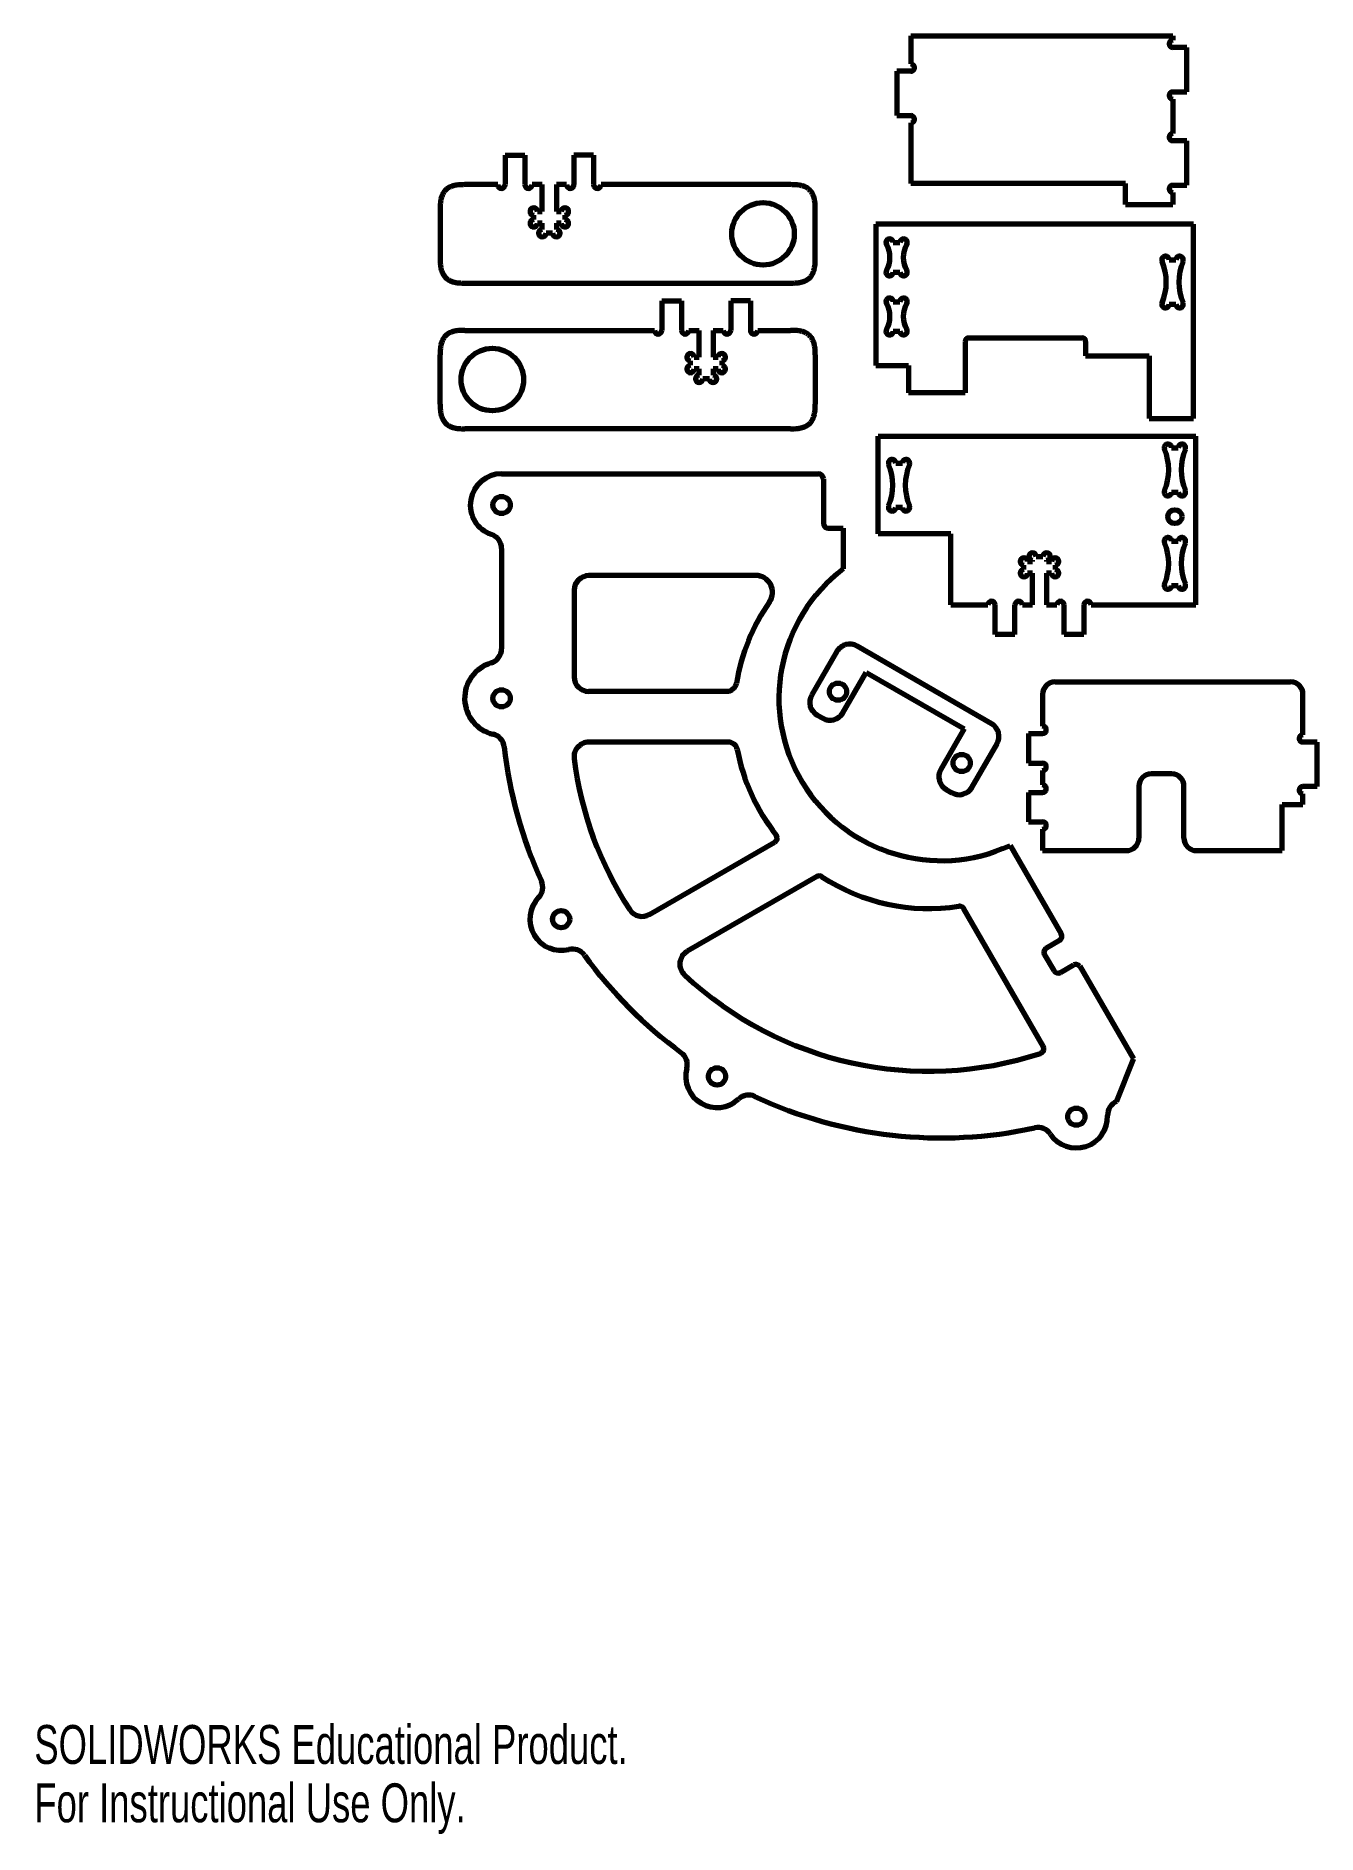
# Paper-space layout 'Sheet1(2)' of a CAD drawing. Header units: millimetres. Extents: x 0 to 261, y 0 to 365.
import ezdxf

# ---------------------------------------------------------------- set-up
doc = ezdxf.new("R2010")
doc.units = ezdxf.units.MM
doc.styles.add('SLDTEXTSTYLE0', font='TXT', dxfattribs={"width": 0.7})

psp = doc.layouts.new('Sheet1(2)')

# ---------------------------------------------------------------- linework, layer by layer
at = {"color": 7, "linetype": 'Continuous', "lineweight": 70}
for p, q in [((178.08, 365.41), (178.08, 359.72)), ((178.08, 365.41), (231.34, 365.41)), ((231.34, 365.41), (231.34, 364.55)), ((234.19, 363.05), (231.34, 363.05)), ((234.19, 354.05), (234.19, 363.05)), ((175.23, 358.22), (175.23, 349.22)), ((178.08, 358.22), (175.23, 358.22)), ((231.34, 354.05), (234.19, 354.05)), ((231.34, 352.55), (231.34, 345.57)), ((175.23, 349.22), (178.08, 349.22)), ((178.08, 347.72), (178.08, 335.43)), ((234.19, 344.07), (231.34, 344.07)), ((234.19, 335.07), (234.19, 344.07)), ((95.64, 341.18), (95.64, 335.18)), ((95.64, 341.18), (99.64, 341.18)), ((99.64, 341.18), (99.64, 335.18)), ((109.64, 341.18), (109.64, 335.18)), ((113.64, 341.18), (109.64, 341.18)), ((113.64, 341.18), (113.64, 335.18)), ((94.14, 335.18), (87.46, 335.18)), ((103.21, 335.18), (101.14, 335.18)), ((103.21, 329.71), (103.21, 335.18)), ((106.06, 335.18), (106.06, 329.71)), ((108.14, 335.18), (106.06, 335.18)), ((153.66, 335.18), (115.14, 335.18)), ((221.68, 335.43), (178.08, 335.43)), ((221.68, 331.12), (221.68, 335.43)), ((231.34, 335.07), (234.19, 335.07)), ((231.34, 333.57), (231.34, 331.12)), ((82.46, 330.18), (82.46, 320.18)), ((101.46, 328.08), (101.46, 328.96)), ((102.21, 329.71), (103.21, 329.71)), ((106.06, 329.71), (107.06, 329.71)), ((107.81, 328.96), (107.81, 328.08)), ((158.66, 320.18), (158.66, 330.18)), ((221.68, 331.12), (231.34, 331.12)), ((103.21, 327.33), (102.21, 327.33)), ((103.21, 326.08), (103.21, 327.33)), ((105.31, 325.33), (103.96, 325.33)), ((106.06, 327.33), (106.06, 326.08)), ((107.06, 327.33), (106.06, 327.33)), ((170.98, 327.18), (170.98, 298.39)), ((235.48, 327.18), (170.98, 327.18)), ((235.48, 287.65), (235.48, 327.18)), ((174.52, 323.39), (175.87, 323.39)), ((230.59, 319.88), (231.94, 319.88)), ((87.46, 315.18), (153.66, 315.18)), ((174.52, 317.39), (175.87, 317.39)), ((127.48, 311.56), (127.48, 305.56)), ((127.48, 311.56), (131.48, 311.56)), ((131.48, 311.56), (131.48, 305.56)), ((141.48, 311.56), (141.48, 305.56)), ((145.48, 311.56), (141.48, 311.56)), ((145.48, 311.56), (145.48, 305.56)), ((174.52, 311.39), (175.87, 311.39)), ((230.59, 310.88), (231.94, 310.88)), ((87.46, 305.56), (125.98, 305.56)), ((132.98, 305.56), (135.06, 305.56)), ((135.06, 300.1), (135.06, 305.56)), ((137.9, 305.56), (137.9, 300.1)), ((137.9, 305.56), (139.98, 305.56)), ((146.98, 305.56), (153.66, 305.56)), ((174.52, 305.39), (175.87, 305.39)), ((189.9, 304.04), (212.84, 304.04)), ((82.46, 290.56), (82.46, 300.56)), ((134.06, 300.1), (135.06, 300.1)), ((137.9, 300.1), (138.91, 300.1)), ((158.66, 300.56), (158.66, 290.56)), ((189.14, 303.28), (189.14, 292.89)), ((213.6, 303.28), (213.6, 300.39)), ((213.6, 300.39), (226.48, 300.39)), ((226.48, 300.39), (226.48, 287.65)), ((133.31, 298.46), (133.31, 299.35)), ((135.06, 297.71), (134.06, 297.71)), ((135.06, 296.46), (135.06, 297.71)), ((137.9, 297.71), (137.9, 296.46)), ((138.91, 297.71), (137.9, 297.71)), ((139.66, 299.35), (139.66, 298.46)), ((170.98, 298.39), (177.64, 298.39)), ((177.64, 298.39), (177.64, 292.89)), ((137.15, 295.71), (135.81, 295.71)), ((189.14, 292.89), (177.64, 292.89)), ((153.66, 285.56), (87.46, 285.56)), ((226.48, 287.65), (235.48, 287.65)), ((171.46, 264.18), (171.46, 284.03)), ((171.46, 284.03), (235.96, 284.03)), ((231.07, 281.69), (232.42, 281.69)), ((235.96, 249.74), (235.96, 284.03)), ((175.01, 278.58), (176.36, 278.58)), ((94.93, 276.41), (159.31, 276.41)), ((160.31, 275.41), (160.31, 266.36)), ((231.07, 272.69), (232.42, 272.69)), ((176.36, 269.58), (175.01, 269.58)), ((161.31, 265.36), (164.34, 265.36)), ((164.34, 265.36), (164.34, 257.06)), ((186.24, 264.18), (171.46, 264.18)), ((186.24, 249.74), (186.24, 264.18)), ((94.93, 261.21), (94.93, 240.83)), ((203.57, 259.59), (204.92, 259.59)), ((231.07, 262.69), (232.42, 262.69)), ((201.07, 256.96), (201.07, 257.84)), ((201.82, 258.59), (202.82, 258.59)), ((202.82, 256.21), (201.82, 256.21)), ((202.82, 258.59), (202.82, 258.84)), ((202.82, 249.74), (202.82, 256.21)), ((205.67, 258.84), (205.67, 258.59)), ((205.67, 258.59), (206.67, 258.59)), ((205.67, 256.21), (205.67, 249.74)), ((206.67, 256.21), (205.67, 256.21)), ((207.42, 257.84), (207.42, 256.96)), ((109.68, 252.73), (109.68, 235.11)), ((146.57, 255.73), (112.68, 255.73)), ((231.07, 253.69), (232.42, 253.69)), ((186.24, 249.74), (193.74, 249.74)), ((195.24, 243.74), (195.24, 249.74)), ((199.24, 243.74), (199.24, 249.74)), ((200.74, 249.74), (202.82, 249.74)), ((205.67, 249.74), (207.74, 249.74)), ((209.24, 243.74), (209.24, 249.74)), ((213.24, 249.74), (213.24, 243.74)), ((214.74, 249.74), (235.96, 249.74)), ((194.49, 225.6), (167.16, 241.38)), ((199.24, 243.74), (195.24, 243.74)), ((213.24, 243.74), (209.24, 243.74)), ((163.06, 240.28), (157.96, 231.45)), ((164.27, 227.81), (169.02, 236.03)), ((169.02, 236.03), (188.93, 224.53)), ((207.4, 234.1), (255.22, 234.1)), ((112.6, 232.19), (140.7, 232.19)), ((204.86, 231.56), (204.86, 225.09)), ((257.76, 223.33), (257.76, 231.56)), ((159.06, 227.35), (160.17, 226.71)), ((188.93, 224.53), (184.18, 216.31)), ((202.01, 223.59), (204.86, 223.59)), ((202.01, 223.59), (202.01, 217.59)), ((141.05, 221.85), (112.65, 221.85)), ((190.49, 212.67), (195.59, 221.5)), ((260.61, 221.83), (257.76, 221.83)), ((260.61, 212.83), (260.61, 221.83)), ((202.01, 217.59), (204.86, 217.59)), ((204.86, 216.09), (204.86, 213.15)), ((185.28, 212.21), (186.39, 211.57)), ((224.43, 212.88), (224.43, 202.35)), ((231.04, 215.42), (226.97, 215.42)), ((233.58, 202.35), (233.58, 212.88)), ((260.61, 212.83), (257.76, 212.83)), ((202.01, 211.65), (202.01, 205.65)), ((202.01, 211.65), (204.86, 211.65)), ((253.55, 209.2), (257.76, 209.2)), ((253.55, 199.81), (253.55, 209.2)), ((257.76, 209.2), (257.76, 211.33)), ((202.01, 205.65), (204.86, 205.65)), ((124.98, 186.84), (150.42, 201.53)), ((204.86, 204.15), (204.86, 199.81)), ((198.25, 200.87), (208.63, 182.89)), ((204.86, 199.81), (221.89, 199.81)), ((236.12, 199.81), (253.55, 199.81)), ((158.98, 194.53), (132.66, 179.34)), ((204.98, 160.05), (188.84, 188)), ((208.27, 181.52), (205.63, 180)), ((205.27, 178.63), (207.13, 175.41)), ((208.49, 175.04), (211.13, 176.57)), ((212.44, 176.3), (223.29, 157.5)), ((223.29, 157.5), (219.86, 148.8))]:
    psp.add_line(p, q, dxfattribs=at)
for centre, radius in [((148.06, 325.18), 6.35), ((93.06, 295.56), 6.35), ((94.93, 270.06), 1.75), ((231.74, 267.69), 1.42), ((94.93, 230.76), 1.75), ((163.29, 232.12), 1.75), ((188.41, 217.62), 1.75), ((107.03, 185.87), 1.75), ((138.71, 153.91), 1.75), ((211.71, 145.73), 1.75)]:
    psp.add_circle(centre, radius, dxfattribs=at)
for centre, radius, start, end in [((231.34, 363.8), 0.75, 90, 270), ((178.08, 358.97), 0.75, 270, 90), ((231.34, 353.3), 0.75, 90, 270), ((178.08, 348.47), 0.75, 270, 90), ((231.34, 344.82), 0.75, 90, 270), ((94.89, 335.18), 0.75, 180, 0), ((100.39, 335.18), 0.75, 180, 0), ((108.89, 335.18), 0.75, 180, 0), ((114.39, 335.18), 0.75, 180, 0), ((231.34, 334.32), 0.75, 90, 270), ((101.46, 329.71), 0.75, 0, 270), ((107.81, 329.71), 0.75, 270, 180), ((101.46, 327.33), 0.75, 90, 0), ((103.21, 325.33), 0.75, 90, 0), ((106.06, 325.33), 0.75, 180, 90), ((107.81, 327.33), 0.75, 180, 90), ((173.77, 323.39), 0.75, 0, 210.7525), ((168.73, 320.39), 5.12, 329.2475, 30.7525), ((176.62, 323.39), 0.75, 329.2475, 180), ((181.66, 320.39), 5.12, 149.2475, 210.7525), ((229.84, 319.88), 0.75, 0, 202.6199), ((219.04, 315.38), 10.95, 337.3801, 22.6199), ((232.69, 319.88), 0.75, 337.3801, 180), ((243.49, 315.38), 10.95, 157.3801, 202.6199), ((173.77, 317.39), 0.75, 149.2475, 0), ((176.62, 317.39), 0.75, 180, 30.7525), ((173.77, 311.39), 0.75, 0, 210.7525), ((168.73, 308.39), 5.12, 329.2475, 30.7525), ((176.62, 311.39), 0.75, 329.2475, 180), ((181.66, 308.39), 5.12, 149.2475, 210.7525), ((229.84, 310.88), 0.75, 157.3801, 0), ((232.69, 310.88), 0.75, 180, 22.6199), ((126.73, 305.56), 0.75, 180, 0), ((132.23, 305.56), 0.75, 180, 0), ((140.73, 305.56), 0.75, 180, 0), ((146.23, 305.56), 0.75, 180, 0), ((173.77, 305.39), 0.75, 149.2475, 0), ((176.62, 305.39), 0.75, 180, 30.7525), ((189.9, 303.28), 0.762, 90, 180), ((212.84, 303.28), 0.762, 0, 90), ((133.31, 300.1), 0.75, 0, 270), ((139.66, 300.1), 0.75, 270, 180), ((133.31, 297.71), 0.75, 90, 0), ((135.06, 295.71), 0.75, 90, 0), ((137.9, 295.71), 0.75, 180, 90), ((139.66, 297.71), 0.75, 180, 90), ((230.32, 281.69), 0.75, 0, 202.6199), ((233.17, 281.69), 0.75, 337.3801, 180), ((174.26, 278.58), 0.75, 360, 202.6199), ((163.46, 274.08), 10.95, 337.3801, 22.6199), ((177.11, 278.58), 0.75, 337.3801, 180), ((187.91, 274.08), 10.95, 157.3801, 202.6199), ((219.52, 277.19), 10.95, 337.3801, 22.6199), ((243.97, 277.19), 10.95, 157.3801, 202.6199), ((94.93, 270.06), 6.35, 90, 251.2853), ((159.31, 275.41), 1, 0, 90), ((230.32, 272.69), 0.75, 157.3801, 0), ((233.17, 272.69), 0.75, 180, 22.6199), ((174.26, 269.58), 0.75, 157.3801, 360), ((177.11, 269.58), 0.75, 180, 22.6199), ((91.93, 261.21), 3, 0, 71.2853), ((161.31, 266.36), 1, 180, 270), ((230.32, 262.69), 0.75, 0, 202.6199), ((233.17, 262.69), 0.75, 337.3801, 180), ((202.82, 259.59), 0.75, 0, 270), ((205.67, 259.59), 0.75, 270, 180), ((219.52, 258.19), 10.95, 337.3801, 22.6199), ((243.97, 258.19), 10.95, 157.3801, 202.6199), ((184.28, 230.76), 33, 127.1743, 295.0456), ((201.07, 258.59), 0.75, 0, 270), ((201.07, 256.21), 0.75, 90, 0), ((207.42, 258.59), 0.75, 270, 180), ((207.42, 256.21), 0.75, 180, 90), ((112.68, 252.73), 3, 90, 180), ((146.57, 252.32), 3.42, 324.884, 90), ((230.32, 253.69), 0.75, 157.3801, 0), ((233.17, 253.69), 0.75, 180, 22.6199), ((181.73, 227.59), 39.57, 144.884, 170.8927), ((194.49, 249.74), 0.75, 0, 180), ((199.99, 249.74), 0.75, 0, 180), ((208.49, 249.74), 0.75, 0, 180), ((213.99, 249.74), 0.75, 360, 180), ((165.66, 238.78), 3, 60, 150), ((94.93, 230.76), 7.5, 106.6015, 256.5997), ((91.93, 240.83), 3, 286.6015, 0), ((112.6, 235.11), 2.93, 180, 270), ((207.4, 231.56), 2.54, 90, 180), ((255.22, 231.56), 2.54, 0, 90), ((140.7, 234.17), 1.98, 270, 350.8927), ((160.56, 229.95), 3, 150, 240), ((161.67, 229.31), 3, 240, 330), ((92.5, 220.55), 3, 6.35, 76.5997), ((192.99, 223), 3, 330, 60), ((204.86, 224.34), 0.75, 270, 90), ((257.76, 222.58), 0.75, 90, 270), ((184.28, 230.76), 89.35, 186.35, 204.5775), ((112.65, 218.85), 3, 90, 187.2131), ((141.05, 220.05), 1.8, 10.5044, 90), ((181.73, 227.59), 39.57, 190.5044, 218.3756), ((181.73, 227.59), 72.63, 187.2131, 213.219), ((186.78, 214.81), 3, 150, 240), ((204.86, 216.84), 0.75, 270, 90), ((187.89, 214.17), 3, 240, 330), ((204.86, 212.4), 0.75, 270, 90), ((226.97, 212.88), 2.54, 90, 180), ((231.04, 212.88), 2.54, 0, 90), ((257.76, 212.08), 0.75, 90, 270), ((204.86, 204.9), 0.75, 270, 90), ((149.92, 202.4), 1, 300, 38.3756), ((221.89, 202.35), 2.54, 270, 0), ((236.12, 202.35), 2.54, 180, 270), ((159.48, 193.66), 1, 56.7348, 120), ((181.73, 227.59), 39.57, 236.7348, 278.8534), ((107.03, 185.87), 6.35, 136.063, 284.2677), ((100.3, 192.35), 3, 316.063, 24.5775), ((123.48, 189.44), 3, 213.219, 300), ((187.98, 187.5), 1, 30, 98.8534), ((207.77, 182.39), 1, 300, 30), ((109.34, 176.8), 3, 35.7533, 104.2677), ((134.16, 176.74), 3, 120, 226.9091), ((206.13, 179.13), 1, 120, 210), ((184.28, 230.76), 89.35, 215.7533, 233.7478), ((211.63, 175.7), 1, 36.6394, 120), ((181.73, 227.59), 72.63, 226.9091, 288.2091), ((207.99, 175.91), 1, 210, 300), ((129.67, 156.29), 3, 345.2333, 53.7478), ((204.11, 159.55), 1, 288.2091, 30), ((138.71, 153.91), 6.35, 165.2333, 313.438), ((145.14, 147.12), 3, 64.9236, 133.438), ((184.28, 230.76), 89.35, 244.9236, 282.2909), ((221.06, 146.05), 3, 113.4667, 181.9811), ((203.94, 140.53), 3, 33.7764, 102.2909), ((211.71, 145.73), 6.35, 213.7764, 1.9811)]:
    psp.add_arc(centre, radius, start, end, dxfattribs=at)
for points in [[(87.46, 335.18), (87.26, 335.18), (86.91, 335.17), (86.39, 335.16), (85.9, 335.11), (85.2, 334.99), (84.37, 334.72), (83.61, 334.19), (83.13, 333.58), (82.82, 332.95), (82.63, 332.33), (82.53, 331.74), (82.48, 331.25), (82.46, 330.72), (82.46, 330.38), (82.46, 330.18)], [(158.66, 330.18), (158.66, 330.38), (158.66, 330.72), (158.64, 331.25), (158.59, 331.74), (158.47, 332.44), (158.2, 333.26), (157.67, 334.02), (157.06, 334.51), (156.44, 334.82), (155.82, 335), (155.23, 335.11), (154.74, 335.16), (154.21, 335.17), (153.86, 335.18), (153.66, 335.18)], [(82.46, 320.18), (82.46, 319.98), (82.46, 319.63), (82.48, 319.11), (82.53, 318.61), (82.65, 317.91), (82.92, 317.09), (83.45, 316.33), (84.06, 315.85), (84.68, 315.53), (85.3, 315.35), (85.89, 315.25), (86.38, 315.2), (86.91, 315.18), (87.26, 315.18), (87.46, 315.18)], [(153.66, 315.18), (153.86, 315.18), (154.2, 315.18), (154.73, 315.2), (155.22, 315.24), (155.92, 315.37), (156.75, 315.64), (157.5, 316.17), (157.99, 316.77), (158.3, 317.4), (158.49, 318.02), (158.59, 318.61), (158.64, 319.1), (158.66, 319.63), (158.66, 319.98), (158.66, 320.18)], [(87.46, 305.56), (87.26, 305.56), (86.91, 305.56), (86.39, 305.54), (85.9, 305.5), (85.2, 305.37), (84.37, 305.1), (83.61, 304.57), (83.13, 303.97), (82.82, 303.34), (82.63, 302.72), (82.53, 302.13), (82.48, 301.64), (82.46, 301.11), (82.46, 300.76), (82.46, 300.56)], [(158.66, 300.56), (158.66, 300.76), (158.66, 301.11), (158.64, 301.63), (158.59, 302.13), (158.47, 302.83), (158.2, 303.65), (157.67, 304.41), (157.06, 304.89), (156.44, 305.21), (155.82, 305.39), (155.23, 305.5), (154.74, 305.54), (154.21, 305.56), (153.86, 305.56), (153.66, 305.56)], [(82.46, 290.56), (82.46, 290.37), (82.46, 290.02), (82.48, 289.49), (82.53, 289), (82.65, 288.3), (82.92, 287.48), (83.45, 286.72), (84.06, 286.23), (84.68, 285.92), (85.3, 285.74), (85.89, 285.63), (86.38, 285.59), (86.91, 285.57), (87.26, 285.56), (87.46, 285.56)], [(153.66, 285.56), (153.86, 285.56), (154.2, 285.57), (154.73, 285.58), (155.22, 285.63), (155.92, 285.75), (156.75, 286.02), (157.5, 286.55), (157.99, 287.16), (158.3, 287.79), (158.49, 288.41), (158.59, 289), (158.64, 289.49), (158.66, 290.02), (158.66, 290.36), (158.66, 290.56)]]:
    psp.add_open_spline(points, degree=3, knots=[0, 0, 0, 0, 0.071713, 0.12478, 0.18956, 0.249456, 0.381382, 0.499112, 0.576806, 0.659304, 0.749632, 0.809537, 0.874433, 0.927803, 1, 1, 1, 1], dxfattribs=at)

# ---------------------------------------------------------------- texts
at = {"color": 7, "linetype": 'Continuous', "char_height": 7.9096, "attachment_point": 1, "style": 'SLDTEXTSTYLE0'}
for s, insert in [('SOLIDWORKS Educational Product.', (0, 22.06)), ('For Instructional Use Only.', (0, 10.2))]:
    psp.add_mtext(s, dxfattribs=dict(at, insert=insert))

doc.saveas('drawing.dxf')
